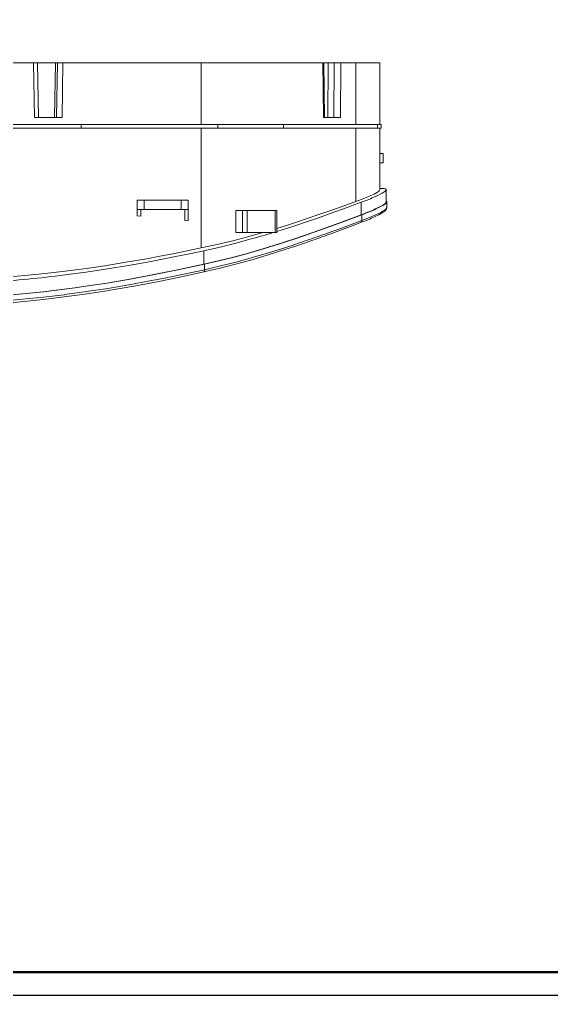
# Model space of a CAD drawing. Header units: millimetres. Extents: x 2768 to 3957, y 940 to 1781.
# Drawn here: x 3092.3 to 3321.5, y 940.2 to 1360.7 of the extents above; entities that cross this region are included whole.
import ezdxf

# ---------------------------------------------------------------- set-up
doc = ezdxf.new("R2010")
doc.units = ezdxf.units.MM
doc.layers.add('粗实线', color=7, linetype='Continuous', lineweight=50)
doc.layers.add('细实线', color=4, linetype='Continuous', lineweight=25)

msp = doc.modelspace()

# ---------------------------------------------------------------- linework, layer by layer
at = {"layer": '粗实线', "color": 7, "lineweight": 0}
for p, q in [((3047.99, 1342.046), (3098.33, 1342.046)), ((3098.33, 1342.046), (3099.991, 1342.046)), ((3098.737, 1318.546), (3098.33, 1342.046)), ((3107.791, 1342.046), (3099.37, 1342.046)), ((3100.396, 1318.546), (3099.991, 1342.046)), ((3107.791, 1342.046), (3107.39, 1318.546)), ((3108.6, 1342.046), (3107.791, 1342.046)), ((3108.199, 1318.546), (3108.6, 1342.046)), ((3108.6, 1342.046), (3110.987, 1342.046)), ((3110.987, 1342.046), (3110.583, 1318.546)), ((3110.987, 1342.046), (3170.56, 1342.046)), ((3170.56, 1342.046), (3222.977, 1342.046)), ((3170.56, 1315.546), (3170.56, 1342.046)), ((3222.977, 1342.046), (3223.436, 1342.046)), ((3223.242, 1318.546), (3222.977, 1342.046)), ((3225.358, 1342.046), (3223.101, 1342.046)), ((3223.697, 1318.546), (3223.436, 1342.046)), ((3225.358, 1342.046), (3225.105, 1318.546)), ((3227.947, 1342.046), (3225.358, 1342.046)), ((3227.714, 1318.546), (3227.947, 1342.046)), ((3227.947, 1342.046), (3230.803, 1342.046)), ((3230.803, 1342.046), (3230.566, 1318.546)), ((3230.803, 1342.046), (3237.17, 1342.046)), ((3237.17, 1342.046), (3247.555, 1342.046)), ((3237.17, 1315.546), (3237.17, 1342.046)), ((3247.555, 1315.546), (3247.555, 1342.046)), ((3110.583, 1318.546), (3098.737, 1318.546)), ((3230.566, 1318.546), (3223.242, 1318.546)), ((3118.861, 1313.946), (2967.492, 1313.946)), ((3047.99, 1315.546), (3170.56, 1315.546)), ((3170.56, 1313.946), (3047.99, 1313.946)), ((3118.861, 1313.946), (3118.861, 1315.546)), ((3126.489, 1313.946), (3118.861, 1313.946)), ((3177.808, 1313.946), (3126.489, 1313.946)), ((3170.56, 1315.546), (3237.17, 1315.546)), ((3216.845, 1313.946), (3170.56, 1313.946)), ((3170.56, 1262.303), (3170.56, 1313.946)), ((3177.808, 1313.946), (3177.808, 1315.546)), ((3205.989, 1313.946), (3177.808, 1313.946)), ((3246.49, 1315.546), (3205.989, 1315.546)), ((3205.989, 1313.946), (3205.989, 1315.546)), ((3246.49, 1313.946), (3205.989, 1313.946)), ((3237.17, 1313.946), (3232.711, 1313.946)), ((3237.17, 1315.546), (3247.555, 1315.546)), ((3243.961, 1313.946), (3237.17, 1313.946)), ((3237.17, 1282.278), (3237.17, 1313.946)), ((3248.117, 1315.546), (3246.49, 1315.546)), ((3246.49, 1313.946), (3246.49, 1315.546)), ((3248.117, 1313.946), (3246.49, 1313.946)), ((3247.555, 1287.434), (3247.555, 1313.946)), ((3248.117, 1313.946), (3248.117, 1315.546)), ((3248.955, 1302.946), (3247.555, 1302.946)), ((3248.955, 1298.946), (3248.955, 1302.946)), ((3247.555, 1298.946), (3248.955, 1298.946)), ((3247.555, 1287.946), (3248.552, 1287.946)), ((3248.552, 1287.946), (3248.701, 1287.945)), ((3250.305, 1282.174), (3250.305, 1287.434)), ((3142.99, 1278.946), (3142.99, 1282.946)), ((3145.99, 1282.946), (3142.99, 1282.946)), ((3161.99, 1282.946), (3145.99, 1282.946)), ((3145.99, 1282.946), (3145.99, 1278.946)), ((3164.99, 1282.946), (3161.99, 1282.946)), ((3161.99, 1278.946), (3161.99, 1282.946)), ((3164.99, 1282.946), (3164.99, 1278.946)), ((3142.99, 1276.122), (3142.99, 1278.946)), ((3142.99, 1278.946), (3145.99, 1278.946)), ((3144.49, 1278.946), (3144.49, 1276.012)), ((3161.99, 1278.946), (3145.99, 1278.946)), ((3161.99, 1278.946), (3164.99, 1278.946)), ((3163.49, 1274.153), (3163.49, 1278.946)), ((3164.99, 1278.946), (3164.99, 1274.007)), ((3185.567, 1278.446), (3185.567, 1268.946)), ((3185.567, 1278.446), (3188.383, 1278.446)), ((3190.44, 1278.446), (3188.383, 1278.446)), ((3188.383, 1268.946), (3188.383, 1278.446)), ((3190.44, 1278.446), (3202.453, 1278.446)), ((3190.44, 1278.446), (3190.44, 1268.946)), ((3203.183, 1278.446), (3202.453, 1278.446)), ((3202.453, 1268.946), (3202.453, 1278.446)), ((3203.183, 1268.946), (3203.183, 1278.446)), ((3239.554, 1276.624), (3239.554, 1281.993)), ((3249.458, 1278.524), (3249.487, 1278.544)), ((3250.557, 1279.669), (3250.557, 1282.174)), ((3144.49, 1276.012), (3142.99, 1276.122)), ((3163.49, 1274.153), (3164.99, 1274.007)), ((3239.806, 1274.175), (3239.806, 1276.624)), ((3245.759, 1276.587), (3245.85, 1276.628)), ((3185.567, 1268.946), (3188.383, 1268.946)), ((3188.383, 1268.946), (3190.44, 1268.946)), ((3190.44, 1268.946), (3202.453, 1268.946)), ((3202.453, 1268.946), (3203.183, 1268.946)), ((3226.612, 1269.291), (3226.847, 1269.376)), ((3210.646, 1263.731), (3210.712, 1263.753)), ((3171.694, 1255.296), (3171.694, 1261.125)), ((3171.946, 1252.959), (3171.946, 1255.296)), ((3111.54, 1242.188), (3111.864, 1242.23))]:
    msp.add_line(p, q, dxfattribs=at)
at = {"layer": '粗实线'}
msp.add_lwpolyline([(2793.457, 1771.241), (3947.457, 1771.241), (3947.457, 950.241), (2793.457, 950.241)], dxfattribs=at)
at = {"layer": '粗实线', "color": 7, "lineweight": 0}
for points in [[(3248.701, 1287.945), (3249.281, 1287.917), (3249.733, 1287.852), (3250.054, 1287.748), (3250.209, 1287.645), (3250.291, 1287.521)], [(3243.01, 1284.574), (3245.057, 1285.541), (3245.866, 1285.975), (3246.522, 1286.372)], [(3239.554, 1281.993), (3231.922, 1279.191), (3227.778, 1277.69), (3221.188, 1275.353), (3215.968, 1273.559), (3210.523, 1271.75)], [(3220.476, 1276.376), (3226.449, 1278.453), (3230.213, 1279.786), (3237.17, 1282.278)], [(3245.599, 1279.107), (3246.868, 1279.712), (3247.952, 1280.275), (3248.654, 1280.674), (3249.236, 1281.042)], [(3245.85, 1279.107), (3247.12, 1279.712), (3248.204, 1280.275), (3248.906, 1280.674), (3249.488, 1281.042)], [(3245.85, 1276.628), (3247.948, 1277.647), (3248.78, 1278.105), (3249.458, 1278.524)], [(3250.557, 1279.669), (3250.491, 1279.251), (3250.287, 1278.832), (3249.955, 1278.43), (3249.396, 1277.954), (3249.029, 1277.694)], [(3203.183, 1270.76), (3207.705, 1272.164), (3212.103, 1273.575), (3220.476, 1276.376)], [(3226.353, 1271.71), (3231.023, 1273.43), (3239.554, 1276.624)], [(3226.605, 1271.71), (3231.274, 1273.43), (3239.806, 1276.624)], [(3226.847, 1269.376), (3231.427, 1271.055), (3239.806, 1274.174)], [(3239.292, 1273.239), (3239.526, 1273.382), (3239.7, 1273.607), (3239.793, 1273.876), (3239.806, 1274.174)], [(3239.806, 1274.175), (3243.042, 1275.426), (3245.759, 1276.587)], [(3245.235, 1275.678), (3247.096, 1276.579), (3248.353, 1277.27), (3249.029, 1277.694)], [(3210.379, 1266.118), (3214.567, 1267.532), (3218.632, 1268.943), (3226.353, 1271.71)], [(3210.631, 1266.118), (3214.819, 1267.532), (3218.884, 1268.943), (3226.605, 1271.71)], [(3226.41, 1268.437), (3236.836, 1272.316), (3239.29, 1273.238)], [(3170.56, 1262.303), (3177.45, 1263.825), (3184.171, 1265.452), (3190.716, 1267.166), (3197.079, 1268.948)], [(3192.142, 1266.184), (3185.498, 1264.401), (3178.679, 1262.709), (3171.694, 1261.125)], [(3171.694, 1255.296), (3177.902, 1256.728), (3183.977, 1258.247), (3189.911, 1259.841), (3195.699, 1261.498), (3199.474, 1262.631), (3203.179, 1263.782), (3210.379, 1266.118)], [(3171.946, 1255.296), (3178.154, 1256.728), (3184.228, 1258.247), (3190.163, 1259.841), (3195.951, 1261.498), (3199.725, 1262.631), (3203.431, 1263.782), (3210.631, 1266.118)], [(3110.802, 1252.161), (3119.961, 1253.357), (3129.064, 1254.687), (3138.103, 1256.14), (3147.069, 1257.702), (3152.725, 1258.745), (3158.347, 1259.824), (3164.477, 1261.046), (3170.56, 1262.303)], [(3191.893, 1257.086), (3199.068, 1259.199), (3206.686, 1261.596), (3210.356, 1262.804)], [(3192.168, 1258.046), (3198.518, 1259.897), (3204.681, 1261.798), (3210.646, 1263.731)], [(3171.694, 1261.125), (3165.592, 1259.83), (3159.45, 1258.572), (3153.82, 1257.461), (3148.157, 1256.387), (3139.185, 1254.78), (3130.136, 1253.284), (3121.014, 1251.912), (3111.821, 1250.675)], [(3171.946, 1252.959), (3178.855, 1254.554), (3185.599, 1256.255), (3192.168, 1258.046)], [(3111.413, 1244.532), (3116.042, 1245.149), (3120.658, 1245.803), (3129.843, 1247.216), (3138.962, 1248.758), (3148.005, 1250.416), (3153.817, 1251.545), (3159.592, 1252.712), (3165.666, 1253.987), (3171.694, 1255.296)], [(3111.665, 1244.532), (3116.294, 1245.149), (3120.909, 1245.803), (3130.095, 1247.216), (3139.213, 1248.758), (3148.257, 1250.416), (3154.069, 1251.545), (3159.844, 1252.712), (3165.918, 1253.987), (3171.946, 1255.296)], [(3171.75, 1251.983), (3178.706, 1253.601), (3185.419, 1255.308), (3191.893, 1257.086)], [(3047.99, 1248.239), (3054.037, 1248.276), (3060.075, 1248.388), (3066.1, 1248.573), (3070.611, 1248.76), (3075.115, 1248.986), (3084.096, 1249.556), (3093.04, 1250.279), (3101.943, 1251.149), (3110.802, 1252.161)], [(3111.457, 1241.196), (3119.326, 1242.269), (3127.098, 1243.437), (3134.771, 1244.691), (3142.349, 1246.025), (3152.308, 1247.911), (3162.105, 1249.903), (3171.75, 1251.983)], [(3111.864, 1242.23), (3121.107, 1243.502), (3130.272, 1244.913), (3139.357, 1246.45), (3148.36, 1248.101), (3154.048, 1249.206), (3159.702, 1250.348), (3165.845, 1251.635), (3171.946, 1252.959)], [(3047.99, 1240.357), (3055.319, 1240.413), (3062.632, 1240.583), (3069.927, 1240.864), (3077.202, 1241.256), (3084.455, 1241.755), (3088.975, 1242.121), (3093.485, 1242.526), (3097.984, 1242.971), (3102.473, 1243.455), (3111.413, 1244.532)], [(3048.242, 1240.357), (3055.57, 1240.413), (3062.884, 1240.583), (3070.179, 1240.864), (3077.454, 1241.256), (3084.707, 1241.755), (3089.227, 1242.121), (3093.737, 1242.526), (3098.236, 1242.971), (3102.724, 1243.455), (3111.665, 1244.532)], [(3048.242, 1238.029), (3055.541, 1238.086), (3062.829, 1238.257), (3070.103, 1238.538), (3077.36, 1238.929), (3084.599, 1239.426), (3089.113, 1239.789), (3093.618, 1240.192), (3102.6, 1241.115), (3111.54, 1242.188)], [(3048.242, 1237.029), (3056.212, 1237.097), (3064.163, 1237.3), (3072.096, 1237.636), (3080.008, 1238.101), (3087.9, 1238.693), (3095.772, 1239.408), (3103.624, 1240.244), (3111.457, 1241.196)]]:
    msp.add_lwpolyline(points, dxfattribs=at)
for centre, radius, start, end in [((3250.031, 1287.435), 0.274, 359.72865, 18.18426), ((3250.27, 1282.175), 0.286, 359.85491, 16.95046), ((3065.417, 1716.455), 467.781, 287.12809, 288.07135), ((3081.663, 1663.277), 412.175, 285.54764, 286.9213), ((3041.232, 1774.765), 538.384, 288.3483, 289.29605), ((2996.007, 1897.503), 669.931, 289.419236, 290.115874), ((2996.827, 1901.503), 672.676, 289.298663, 289.974271), ((3040.96, 1770.04), 534.774, 288.46717, 289.41737)]:
    msp.add_arc(centre, radius, start, end, dxfattribs=at)
for centre, major_axis, ratio, start_param, end_param in [((3158.087, 1262.399), (89.458, 25.108), 0.052897, 6.1162708, 6.2684341), ((3178.669, 1266.649), (71.625, 20.864), 0.0599024, 6.0929837, 6.2656797), ((3221.384, 1281.265), (27.124, 7.132), 0.1299029, 5.2989974, 5.6002864), ((3225.332, 1281.117), (25.861, 7.23), 0.1300914, 5.257924, 5.5773331), ((3234.35, 1282.278), (15.92, 5.195), 0.1176443, 5.4601091, 5.8809224), ((3223.516, 1275.499), (27.803, 7.74), 0.13305, 5.2897667, 5.5922755), ((3223.768, 1275.499), (27.803, 7.74), 0.13305, 5.2897666, 5.5922753), ((3156.467, 1254.442), (93.826, 27.814), 0.0531339, 6.1163606, 6.2675295), ((3217.316, 1269.74), (33.229, 10.011), 0.0883946, 6.0021813, 6.2566181), ((3156.719, 1254.442), (93.826, 27.814), 0.0531339, 6.1163606, 6.2675294), ((3199.965, 1267.432), (50.58, 14.823), 0.071828, 0.0009741, 0.0787835), ((3224.694, 1272.368), (26.316, 7.45), 0.1345908, 5.2617641, 5.5690057), ((3418.437, 1864.079), (575.295, 541.009), 0.5174167, 3.7025577, 3.759736), ((3171.533, 1252.959), (0.216, -0.976), 0.4041868, 0.0003483, 1.481559)]:
    msp.add_ellipse(centre, major_axis=major_axis, ratio=ratio, start_param=start_param, end_param=end_param, dxfattribs=at)
at = {"layer": '细实线'}
msp.add_lwpolyline([(2768.457, 1781.241), (3957.457, 1781.241), (3957.457, 940.241), (2768.457, 940.241)], close=True, dxfattribs=at)

doc.saveas('drawing.dxf')
